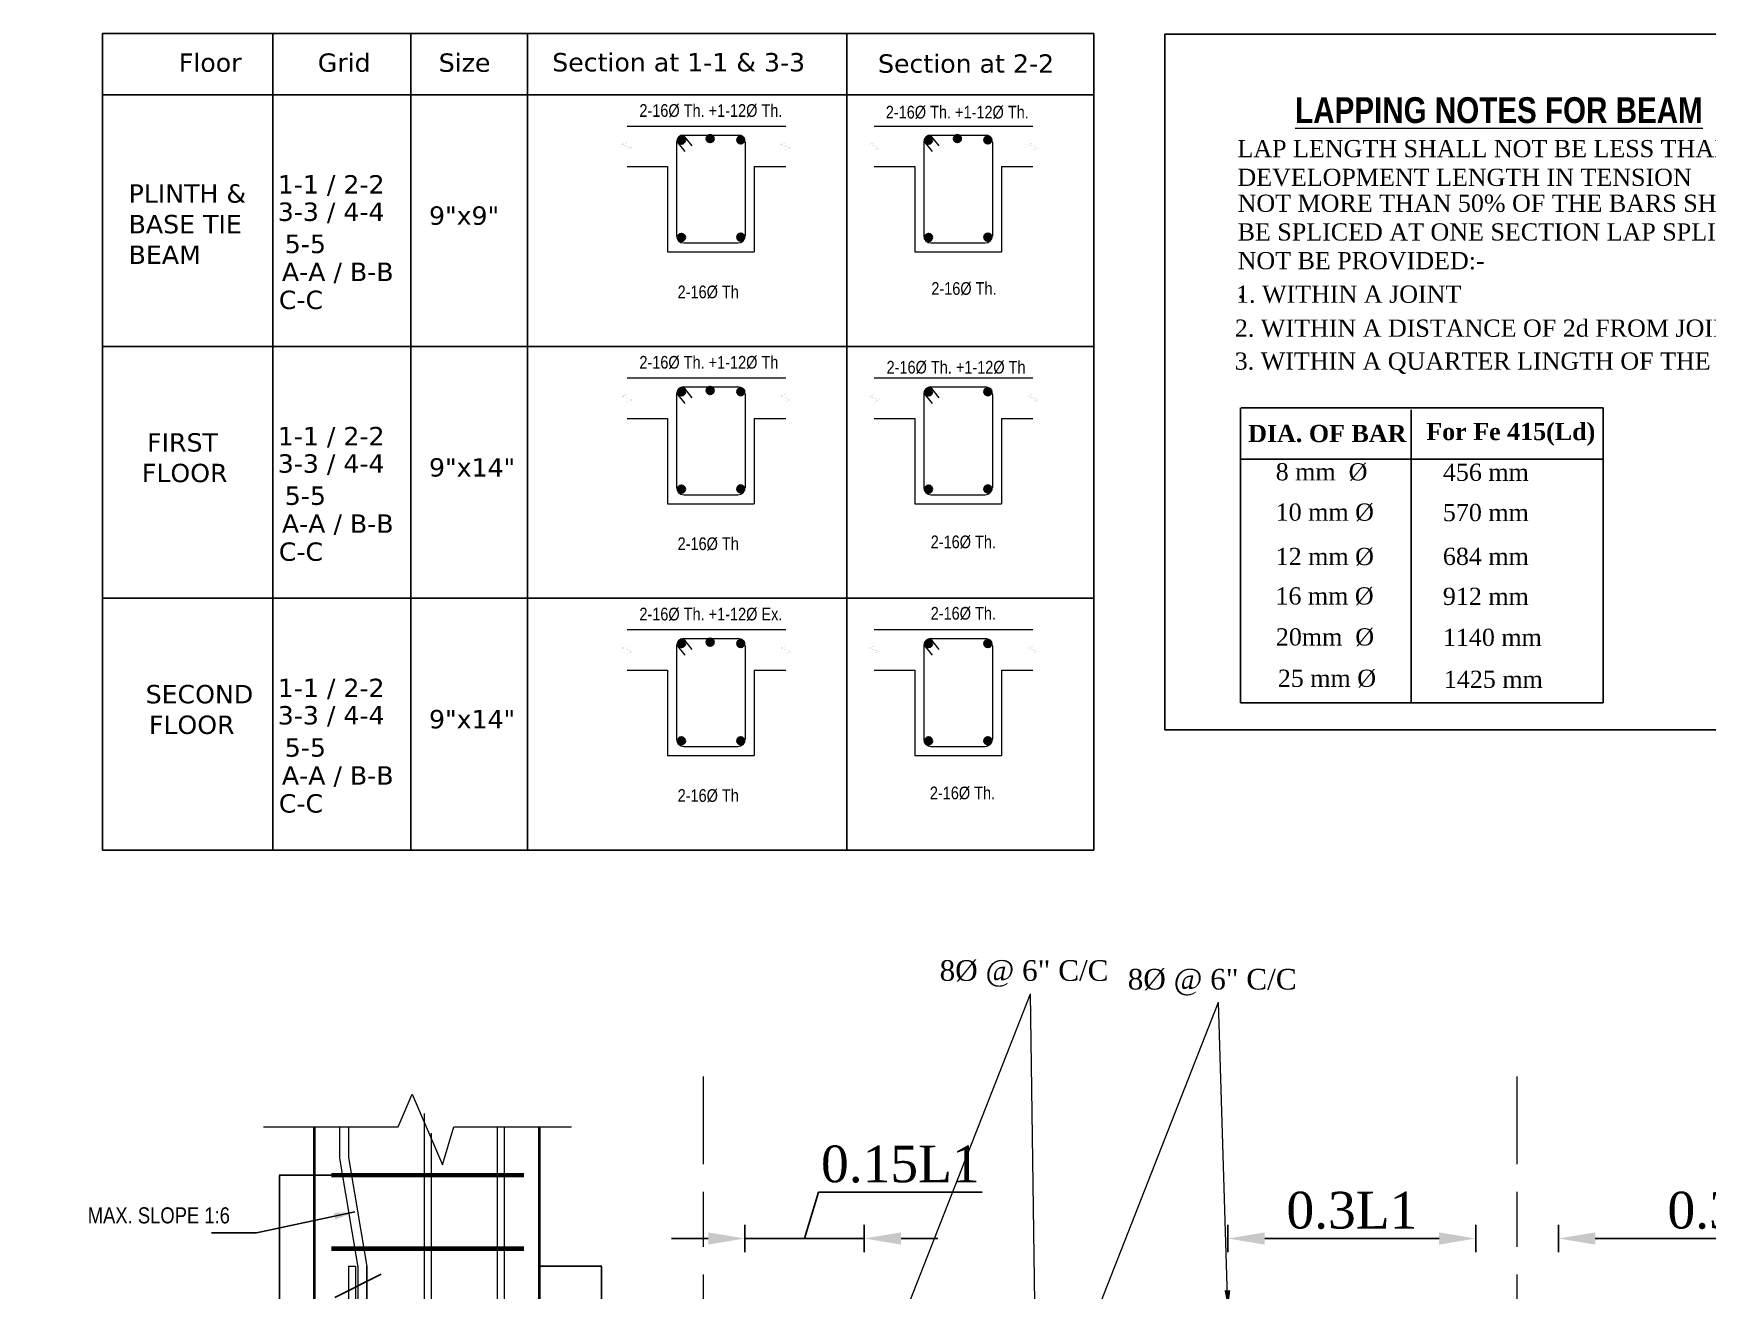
# Model space of a CAD drawing. Header units: inches. Extents: x 45643 to 70559, y -8725 to 1713.
# Drawn here: x 68583 to 69312, y -4392 to -3844 of the extents above; entities that cross this region are included whole.
import ezdxf

# ---------------------------------------------------------------- set-up
doc = ezdxf.new("R2010")
doc.units = ezdxf.units.IN
doc.header["$MEASUREMENT"] = 0
doc.linetypes.add('ACAD_ISO08W100', pattern=[36, 24, -3, 6, -3])
for name, color, linetype, lineweight in [('BEAM LINE', 4, 'Continuous', 9), ('D-DIM', 5, 'Continuous', 13), ('DIMSTR', 5, 'Continuous', 13), ('hatch', 30, 'Continuous', 5), ('rebAar', 3, 'Continuous', 20), ('rebar', 2, 'Continuous', 35), ('REN-1', 50, 'Continuous', 25), ('STIRRUPS', 7, 'Continuous', 30), ('sxdcf', 8, 'ACAD_ISO08W100', 20), ('TEX', 210, 'Continuous', 25), ('Text', 7, 'Continuous', 9), ('trench', 7, 'Continuous', 40)]:
    doc.layers.add(name, color=color, linetype=linetype, lineweight=lineweight)
for name, color, linetype in [('DIM', 5, 'Continuous'), ('DIMENSION', 5, 'Continuous'), ('OUTLINE', 7, 'Continuous')]:
    doc.layers.add(name, color=color, linetype=linetype)
doc.styles.add('dim_20', font='ARIALN.TTF')
doc.styles.add('RomanS', font='stylu.ttf', dxfattribs={"height": 2})
doc.styles.get("Standard").update_dxf_attribs({"font": 'times.ttf'})
doc.styles.add('Tahoma', font='tahoma.ttf')
doc.styles.add('technical', font='technic_.ttf', dxfattribs={"height": 6.5})
doc.dimstyles.new('ARROW', dxfattribs={"dimscale": 0, "dimtxt": 7, "dimasz": 9, "dimexe": 6, "dimexo": 12, "dimgap": 2.75, "dimtad": 1, "dimdec": 0, "dimzin": 3, "dimdsep": 46, "dimlunit": 4, "dimtxsty": 'RomanS', "dimcen": 0.09375, "dimse1": 1, "dimse2": 1, "dimclrd": 1, "dimclre": 1, "dimclrt": 256, "dimadec": 0, "dimazin": 0, "dimtfac": 0.75, "dimtdec": 0, "dimtix": 1, "dimtmove": 0, "dimatfit": 3, "dimfxl": 1, "dimtolj": 1, "dimtzin": 0, "dimarcsym": 0})
doc.dimstyles.new('Copy of Niranjan', dxfattribs={"dimtxt": 4, "dimasz": 4, "dimexe": 1.5, "dimexo": 0, "dimgap": 1, "dimtad": 1, "dimdec": 0, "dimzin": 0, "dimdsep": 46, "dimlunit": 3, "dimtxsty": 'Standard', "dimcen": 0.09, "dimclrd": 7, "dimclre": 256, "dimclrt": 7, "dimadec": 0, "dimazin": 0, "dimtfac": 0.333333, "dimtdec": 0, "dimtmove": 1, "dimatfit": 1, "dimfxl": 1.5, "dimfxlon": 1, "dimtolj": 1, "dimtzin": 0, "dimlwd": -1, "dimlwe": -1, "dimarcsym": 0})
doc.dimstyles.new('dim stirrups', dxfattribs={"dimscale": 0.04, "dimtxt": 60, "dimasz": 48.5, "dimexe": 19.6875, "dimexo": 0, "dimgap": 18.3125, "dimtad": 1, "dimdec": 0, "dimzin": 0, "dimdsep": 46, "dimlunit": 3, "dimtxsty": 'Standard', "dimcen": 0.15, "dimdle": 0.15, "dimclrd": 256, "dimclrt": 1, "dimazin": 1, "dimtfac": 1, "dimtdec": 0, "dimtofl": 0, "dimtmove": 1, "dimatfit": 2, "dimfxl": 19.6875, "dimfxlon": 1, "dimtolj": 1, "dimtzin": 0, "dimlwd": -1, "dimlwe": -1, "dimarcsym": 0})

# ---------------------------------------------------------------- blocks, each defined once
blk = doc.blocks.new('*D534')
at = {"layer": 'Defpoints', "color": 0, "transparency": 16777216}
for p in [(17046.47, -10729.23), (17046.47, -10736.8), (17033.47, -10744.3)]:
    blk.add_point(p, dxfattribs=at)
at = {"layer": 'DIMENSION', "color": 7, "transparency": 16777216}
for p, q in [((17039.97, -10729.23), (17041.48, -10724.19)), ((17041.48, -10724.19), (17059.32, -10724.19)), ((17029.47, -10729.23), (17025.47, -10729.23)), ((17033.47, -10729.23), (17046.47, -10729.23)), ((17033.47, -10729.23), (17046.47, -10729.23)), ((17050.47, -10729.23), (17054.47, -10729.23))]:
    blk.add_line(p, q, dxfattribs=at)
at = {"layer": 'DIMENSION', "transparency": 16777216}
for p, q in [((17033.47, -10730.73), (17033.47, -10727.73)), ((17046.47, -10730.73), (17046.47, -10727.73))]:
    blk.add_line(p, q, dxfattribs=at)
at = {"layer": 'DIMENSION', "color": 7, "transparency": 16777216}
for points in [[(17029.47, -10728.57), (17029.47, -10729.9), (17033.47, -10729.23)], [(17050.47, -10728.57), (17050.47, -10729.9), (17046.47, -10729.23)]]:
    blk.add_solid(points, dxfattribs=at)
at = {"layer": 'DIMENSION', "color": 7, "transparency": 16777216, "insert": (17050.4, -10721.15), "char_height": 4, "attachment_point": 5}
blk.add_mtext('\\A1;0.15L1', dxfattribs=at)
blk = doc.blocks.new('*D535')
at = {"layer": 'Defpoints', "color": 0, "transparency": 16777216}
for p in [(17113.08, -10729.23), (17086.08, -10736.8), (17113.08, -10744.3)]:
    blk.add_point(p, dxfattribs=at)
at = {"layer": 'DIMENSION', "transparency": 16777216}
for p, q in [((17086.08, -10730.73), (17086.08, -10727.73)), ((17113.08, -10730.73), (17113.08, -10727.73))]:
    blk.add_line(p, q, dxfattribs=at)
at = {"layer": 'DIMENSION', "color": 7, "transparency": 16777216}
blk.add_line((17090.08, -10729.23), (17109.08, -10729.23), dxfattribs=at)
for points in [[(17090.08, -10728.57), (17090.08, -10729.9), (17086.08, -10729.23)], [(17109.08, -10728.57), (17109.08, -10729.9), (17113.08, -10729.23)]]:
    blk.add_solid(points, dxfattribs=at)
at = {"layer": 'DIMENSION', "color": 7, "transparency": 16777216, "insert": (17099.58, -10726.19), "char_height": 4, "attachment_point": 5}
blk.add_mtext('\\A1;0.3L1', dxfattribs=at)
blk = doc.blocks.new('*D536')
at = {"layer": 'Defpoints', "color": 0, "transparency": 16777216}
for p in [(17160.08, -10729.23), (17160.08, -10736.8), (17122.08, -10744.3)]:
    blk.add_point(p, dxfattribs=at)
at = {"layer": 'DIMENSION', "transparency": 16777216}
for p, q in [((17122.08, -10730.73), (17122.08, -10727.73)), ((17160.08, -10730.73), (17160.08, -10727.73))]:
    blk.add_line(p, q, dxfattribs=at)
at = {"layer": 'DIMENSION', "color": 7, "transparency": 16777216}
blk.add_line((17126.08, -10729.23), (17156.08, -10729.23), dxfattribs=at)
for points in [[(17126.08, -10728.57), (17126.08, -10729.9), (17122.08, -10729.23)], [(17156.08, -10728.57), (17156.08, -10729.9), (17160.08, -10729.23)]]:
    blk.add_solid(points, dxfattribs=at)
at = {"layer": 'DIMENSION', "color": 7, "transparency": 16777216, "insert": (17141.08, -10726.19), "char_height": 4, "attachment_point": 5}
blk.add_mtext('\\A1;0.3L2', dxfattribs=at)
blk = doc.blocks.new('*D600')
at = {"layer": 'Defpoints', "color": 0, "lineweight": -3, "transparency": 16777216}
for p in [(81384.01, 74775.59), (81446, 74775.59), (81446, 74487.82)]:
    blk.add_point(p, dxfattribs=at)
at = {"layer": 'DIM', "color": 0, "lineweight": -2, "transparency": 16777216}
for p, q in [((81445.75, 74775.59), (81383.93, 74775.59)), ((81384.01, 74487.95), (81384.01, 74775.47)), ((81445.75, 74487.82), (81383.93, 74487.82))]:
    blk.add_line(p, q, dxfattribs=at)
at = {"layer": 'DIM', "color": 0, "lineweight": -3, "transparency": 16777216}
for points in [[(81383.99, 74775.47), (81384.03, 74775.47), (81384.01, 74775.59)], [(81383.99, 74487.95), (81384.03, 74487.95), (81384.01, 74487.82)]]:
    blk.add_solid(points, dxfattribs=at)
at = {"layer": 'DIM', "color": 7, "transparency": 16777216, "insert": (81378.03, 74631.71), "char_height": 9, "attachment_point": 5, "rotation": 90, "style": 'Tahoma'}
blk.add_mtext('\\A1;stirrups @ 4" c/c', dxfattribs=at)
blk = doc.blocks.new('*D601')
at = {"layer": 'Defpoints', "color": 0, "lineweight": -3, "transparency": 16777216}
for p in [(81497.08, 74735.98), (81524.36, 74735.98), (81497.08, 74487.59)]:
    blk.add_point(p, dxfattribs=at)
at = {"layer": 'DIM', "color": 0, "lineweight": -2, "transparency": 16777216}
for p, q in [((81497.33, 74735.98), (81524.44, 74735.98)), ((81524.36, 74487.72), (81524.36, 74735.85)), ((81497.33, 74487.59), (81524.44, 74487.59))]:
    blk.add_line(p, q, dxfattribs=at)
at = {"layer": 'DIM', "color": 0, "lineweight": -3, "transparency": 16777216}
for points in [[(81524.34, 74735.85), (81524.38, 74735.85), (81524.36, 74735.98)], [(81524.34, 74487.72), (81524.38, 74487.72), (81524.36, 74487.59)]]:
    blk.add_solid(points, dxfattribs=at)
at = {"layer": 'DIM', "color": 7, "transparency": 16777216, "insert": (81518.38, 74611.78), "char_height": 9, "attachment_point": 5, "rotation": 90, "style": 'Tahoma'}
blk.add_mtext('\\A1;ld = 60%%C(3\'-2")', dxfattribs=at)
blk = doc.blocks.new('dx')
at = {"layer": 'sxdcf'}
for p, q in [((19572.34, -9842.69), (19572.34, -9797.14)), ((19660.95, -9842.69), (19660.95, -9797.14))]:
    blk.add_line(p, q, dxfattribs=at)
at = {"layer": 'TEX'}
for p in [(19598.04, -9786.72), (19618.53, -9787.67)]:
    blk.add_text('8Ø @ 6" C/C ', height=2.25, dxfattribs=at).set_placement(p)
at = {"layer": 'DIMENSION'}
for base, p1, p2, text, picture, middle in [((19589.84, -9814.79), (19576.84, -9829.86), (19589.84, -9822.36), '0.15L1', '*D534', (19585.85, -9806.7)), ((19656.45, -9814.79), (19629.45, -9822.36), (19656.45, -9829.86), '0.3L1', '*D535', (19642.95, -9811.75)), ((19703.45, -9814.79), (19665.45, -9829.86), (19703.45, -9822.36), '0.3L2', '*D536', (19684.45, -9811.75))]:
    dim = blk.add_linear_dim(base=base, p1=p1, p2=p2, text=text, dimstyle='Copy of Niranjan', dxfattribs=at)
    dim.commit()
    dim.dimension.update_dxf_attribs({"geometry": picture, "text_midpoint": middle, "insert": (2543.37, 914.45)})
at = {"layer": 'DIMSTR'}
for points in [[(19592.51, -9827.41), (19607.94, -9788.12)], [(19608.51, -9827.41), (19607.94, -9788.12)], [(19613, -9828.36), (19628.43, -9789.06)], [(19629.45, -9822.36), (19628.43, -9789.06)]]:
    blk.add_leader(points, dimstyle='dim stirrups', override={"dimtad": 0, "dimfxl": 1.5}, dxfattribs=at)
blk = doc.blocks.new('TUYTFH')
at = {"layer": 'DIM'}
for p, q in [((81428.33, 74732.42), (81408.09, 74722.31)), ((81428.33, 74714.15), (81408.09, 74704.03)), ((81428.33, 74695.87), (81408.09, 74685.76)), ((81428.33, 74677.59), (81408.09, 74667.48)), ((81428.33, 74659.32), (81408.09, 74649.2)), ((81428.33, 74641.04), (81408.09, 74630.93)), ((81428.33, 74622.77), (81408.09, 74612.65)), ((81428.33, 74604.49), (81408.09, 74594.38)), ((81428.33, 74586.21), (81408.09, 74576.1)), ((81428.33, 74567.94), (81408.09, 74557.82)), ((81428.33, 74549.66), (81408.09, 74539.55)), ((81428.33, 74531.38), (81408.09, 74521.27)), ((81428.33, 74513.11), (81408.09, 74503)), ((81428.33, 74494.83), (81408.09, 74484.72)), ((81414.08, 74465.52), (81417.15, 74465.52))]:
    blk.add_line(p, q, dxfattribs=at)
at = {"layer": 'hatch'}
for p, q in [((81447.05, 74802.49), (81447.05, 74471.4)), ((81450.12, 74793.9), (81450.12, 74462.81)), ((81414.08, 74735.98), (81417.15, 74735.98))]:
    blk.add_line(p, q, dxfattribs=at)
for points in [[(81377.03, 74796.62), (81435.73, 74796.62), (81441.88, 74810.92), (81455.04, 74780.13), (81460.02, 74796.62), (81511.2, 74796.62)], [(81410.17, 74796.62), (81410.17, 74783), (81418.08, 74735.5), (81418.08, 74487.82)], [(81414.08, 74796.62), (81414.08, 74783.32), (81422, 74735.82), (81422, 74487.82)], [(81479.01, 74465.52), (81479.01, 74796.62)], [(81482.08, 74465.52), (81482.08, 74796.62)], [(81414.08, 74735.98), (81414.08, 74465.52)], [(81417.15, 74735.98), (81417.15, 74465.52)], [(81418.08, 74735.98), (81418.08, 74487.59)], [(81377.03, 74465.52), (81435.73, 74465.52), (81441.88, 74485.86), (81455.04, 74449.04), (81460.02, 74465.52), (81511.2, 74465.52)]]:
    blk.add_lwpolyline(points, dxfattribs=at)
at = {"layer": 'REN-1', "ltscale": 0.75}
blk.add_line((81422, 74735.82), (81422, 74506.31), dxfattribs=at)
at = {"layer": 'STIRRUPS', "const_width": 2}
for points in [[(81490.58, 74775.59), (81406.58, 74775.59)], [(81490.58, 74743.59), (81406.58, 74743.59)], [(81490.58, 74711.59), (81406.58, 74711.59)], [(81490.58, 74679.59), (81406.58, 74679.59)], [(81490.58, 74647.59), (81406.58, 74647.59)], [(81490.58, 74615.59), (81406.58, 74615.59)], [(81490.58, 74583.59), (81406.58, 74583.59)], [(81490.58, 74551.59), (81406.58, 74551.59)], [(81490.58, 74519.59), (81406.58, 74519.59)], [(81490.58, 74487.59), (81406.58, 74487.59)]]:
    blk.add_lwpolyline(points, dxfattribs=at)
at = {"layer": 'trench'}
for p, q in [((81399.08, 74796.62), (81399.08, 74465.52)), ((81497.08, 74796.62), (81497.08, 74461.73))]:
    blk.add_line(p, q, dxfattribs=at)
at = {"layer": 'Text'}
for s, height, style, p in [('MAX. SLOPE 1:6', 7, 'technical', (81300.47, 74754.58)), ('%%UCOLUMN BAR LAPPING DETAIL X', 12.2639, 'Tahoma', (81290.2, 74429.21))]:
    blk.add_text(s, height=height, dxfattribs=dict(at, style=style)).set_placement(p)
at = {"layer": 'Text', "ltscale": 0.5, "style": 'Tahoma'}
blk.add_text('SCALE: 3/16"=1\'-0"', height=6.75, dxfattribs=at).set_placement((81370.74, 74411.82))
at = {"layer": 'Text', "insert": (81357.29, 74528.46), "char_height": 8, "width": 95.9123, "attachment_point": 3, "style": 'Tahoma'}
blk.add_mtext('TIE UP BY BINDING WIRE', dxfattribs=at)
at = {"layer": 'DIM'}
for base, p1, p2, text, picture, middle in [((81384.01, 74775.59), (81446, 74487.82), (81446, 74775.59), 'stirrups @ 4" c/c', '*D600', (81378.03, 74631.71)), ((81524.36, 74735.98), (81497.08, 74487.59), (81497.08, 74735.98), 'ld = 60%%C(3\'-2")', '*D601', (81518.38, 74611.78))]:
    dim = blk.add_linear_dim(base=base, p1=p1, p2=p2, angle=90, text=text, dimstyle='ARROW', override={"dimscale": 1}, dxfattribs=at)
    dim.commit()
    dim.dimension.update_dxf_attribs({"geometry": picture, "text_midpoint": middle})
for points in [[(81416.8, 74759.57), (81373.95, 74750.44), (81354.33, 74750.44)], [(81417.72, 74503), (81371.1, 74525.12), (81359.84, 74525.12)]]:
    blk.add_leader(points, dimstyle='ARROW', override={"dimscale": 1, "dimgap": 0.03125, "dimtad": 0}, dxfattribs=at)

msp = doc.modelspace()

# ---------------------------------------------------------------- hatches: boundary and pattern name
at = {"layer": 'rebar'}
h = msp.add_hatch(color=256, dxfattribs=at)
edge = h.paths.add_edge_path()
edge.add_arc((68865.118, -3890.489), 1.575, 0, 360)
h = msp.add_hatch(color=256, dxfattribs=at)
edge = h.paths.add_edge_path()
edge.add_arc((68877.653, -3889.86), 1.575, 0, 360)
h = msp.add_hatch(color=256, dxfattribs=at)
edge = h.paths.add_edge_path()
edge.add_arc((68890.945, -3890.41), 1.575, 0, 360)
h = msp.add_hatch(color=256, dxfattribs=at)
edge = h.paths.add_edge_path()
edge.add_arc((68972.814, -3890.489), 1.575, 0, 360)
h = msp.add_hatch(color=256, dxfattribs=at)
edge = h.paths.add_edge_path()
edge.add_arc((68985.349, -3889.86), 1.575, 0, 360)
h = msp.add_hatch(color=256, dxfattribs=at)
edge = h.paths.add_edge_path()
edge.add_arc((68998.64, -3890.41), 1.575, 0, 360)
h = msp.add_hatch(color=256, dxfattribs=at)
edge = h.paths.add_edge_path()
edge.add_arc((68865.118, -3932.871), 1.575, 0, 360)
h = msp.add_hatch(color=256, dxfattribs=at)
edge = h.paths.add_edge_path()
edge.add_arc((68890.945, -3932.792), 1.575, 0, 360)
h = msp.add_hatch(color=256, dxfattribs=at)
edge = h.paths.add_edge_path()
edge.add_arc((68972.814, -3932.871), 1.575, 0, 360)
h = msp.add_hatch(color=256, dxfattribs=at)
edge = h.paths.add_edge_path()
edge.add_arc((68998.64, -3932.792), 1.575, 0, 360)
h = msp.add_hatch(color=256, dxfattribs=at)
edge = h.paths.add_edge_path()
edge.add_arc((68865.118, -4000.175), 1.575, 0, 360)
h = msp.add_hatch(color=256, dxfattribs=at)
edge = h.paths.add_edge_path()
edge.add_arc((68877.653, -3999.547), 1.575, 0, 360)
h = msp.add_hatch(color=256, dxfattribs=at)
edge = h.paths.add_edge_path()
edge.add_arc((68890.945, -4000.097), 1.575, 0, 360)
h = msp.add_hatch(color=256, dxfattribs=at)
edge = h.paths.add_edge_path()
edge.add_arc((68972.814, -4000.175), 1.575, 0, 360)
h = msp.add_hatch(color=256, dxfattribs=at)
edge = h.paths.add_edge_path()
edge.add_arc((68998.64, -4000.097), 1.575, 0, 360)
h = msp.add_hatch(color=256, dxfattribs=at)
edge = h.paths.add_edge_path()
edge.add_arc((68865.118, -4042.558), 1.575, 0, 360)
h = msp.add_hatch(color=256, dxfattribs=at)
edge = h.paths.add_edge_path()
edge.add_arc((68890.945, -4042.479), 1.575, 0, 360)
h = msp.add_hatch(color=256, dxfattribs=at)
edge = h.paths.add_edge_path()
edge.add_arc((68972.814, -4042.558), 1.575, 0, 360)
h = msp.add_hatch(color=256, dxfattribs=at)
edge = h.paths.add_edge_path()
edge.add_arc((68998.64, -4042.479), 1.575, 0, 360)
h = msp.add_hatch(color=256, dxfattribs=at)
edge = h.paths.add_edge_path()
edge.add_arc((68865.118, -4109.862), 1.575, 0, 360)
h = msp.add_hatch(color=256, dxfattribs=at)
edge = h.paths.add_edge_path()
edge.add_arc((68877.653, -4109.233), 1.575, 0, 360)
h = msp.add_hatch(color=256, dxfattribs=at)
edge = h.paths.add_edge_path()
edge.add_arc((68890.945, -4109.783), 1.575, 0, 360)
h = msp.add_hatch(color=256, dxfattribs=at)
edge = h.paths.add_edge_path()
edge.add_arc((68972.814, -4109.862), 1.575, 0, 360)
h = msp.add_hatch(color=256, dxfattribs=at)
edge = h.paths.add_edge_path()
edge.add_arc((68998.64, -4109.783), 1.575, 0, 360)
h = msp.add_hatch(color=256, dxfattribs=at)
edge = h.paths.add_edge_path()
edge.add_arc((68865.118, -4152.244), 1.575, 0, 360)
h = msp.add_hatch(color=256, dxfattribs=at)
edge = h.paths.add_edge_path()
edge.add_arc((68890.945, -4152.166), 1.575, 0, 360)
h = msp.add_hatch(color=256, dxfattribs=at)
edge = h.paths.add_edge_path()
edge.add_arc((68972.814, -4152.244), 1.575, 0, 360)
h = msp.add_hatch(color=256, dxfattribs=at)
edge = h.paths.add_edge_path()
edge.add_arc((68998.64, -4152.166), 1.575, 0, 360)

# ---------------------------------------------------------------- linework, layer by layer
for points in [[(68841.442, -3881.419, 0.0315, 0.0315, 0), (68841.442, -3891.592, 0.0315, 0.0315, 0), (68839.279, -3892.379, 0.0315, 0.0315, 0), (68843.605, -3893.954, 0.0315, 0.0315, 0), (68841.442, -3894.741, 0.0315, 0.0315, 0), (68841.442, -3905.374, 0, 0, 0)], [(68910.568, -3881.419, 0.0315, 0.0315, 0), (68910.568, -3891.592, 0.0315, 0.0315, 0), (68908.404, -3892.379, 0.0315, 0.0315, 0), (68912.731, -3893.954, 0.0315, 0.0315, 0), (68910.568, -3894.741, 0.0315, 0.0315, 0), (68910.568, -3905.374, 0, 0, 0)], [(68949.137, -3881.419, 0.0315, 0.0315, 0), (68949.137, -3891.592, 0.0315, 0.0315, 0), (68946.974, -3892.379, 0.0315, 0.0315, 0), (68951.301, -3893.954, 0.0315, 0.0315, 0), (68949.137, -3894.741, 0.0315, 0.0315, 0), (68949.137, -3905.374, 0, 0, 0)], [(69018.263, -3881.419, 0.0315, 0.0315, 0), (69018.263, -3891.592, 0.0315, 0.0315, 0), (69016.1, -3892.379, 0.0315, 0.0315, 0), (69020.426, -3893.954, 0.0315, 0.0315, 0), (69018.263, -3894.741, 0.0315, 0.0315, 0), (69018.263, -3905.374, 0, 0, 0)], [(68841.442, -3991.105, 0.0315, 0.0315, 0), (68841.442, -4001.278, 0.0315, 0.0315, 0), (68839.279, -4002.066, 0.0315, 0.0315, 0), (68843.605, -4003.641, 0.0315, 0.0315, 0), (68841.442, -4004.428, 0.0315, 0.0315, 0), (68841.442, -4015.06, 0, 0, 0)], [(68910.568, -3991.105, 0.0315, 0.0315, 0), (68910.568, -4001.278, 0.0315, 0.0315, 0), (68908.404, -4002.066, 0.0315, 0.0315, 0), (68912.731, -4003.641, 0.0315, 0.0315, 0), (68910.568, -4004.428, 0.0315, 0.0315, 0), (68910.568, -4015.06, 0, 0, 0)], [(68949.137, -3991.105, 0.0315, 0.0315, 0), (68949.137, -4001.278, 0.0315, 0.0315, 0), (68946.974, -4002.066, 0.0315, 0.0315, 0), (68951.301, -4003.641, 0.0315, 0.0315, 0), (68949.137, -4004.428, 0.0315, 0.0315, 0), (68949.137, -4015.06, 0, 0, 0)], [(69018.263, -3991.105, 0.0315, 0.0315, 0), (69018.263, -4001.278, 0.0315, 0.0315, 0), (69016.1, -4002.066, 0.0315, 0.0315, 0), (69020.426, -4003.641, 0.0315, 0.0315, 0), (69018.263, -4004.428, 0.0315, 0.0315, 0), (69018.263, -4015.06, 0, 0, 0)], [(68841.442, -4100.792, 0.0315, 0.0315, 0), (68841.442, -4110.965, 0.0315, 0.0315, 0), (68839.279, -4111.752, 0.0315, 0.0315, 0), (68843.605, -4113.327, 0.0315, 0.0315, 0), (68841.442, -4114.115, 0.0315, 0.0315, 0), (68841.442, -4124.747, 0, 0, 0)], [(68910.568, -4100.792, 0.0315, 0.0315, 0), (68910.568, -4110.965, 0.0315, 0.0315, 0), (68908.404, -4111.752, 0.0315, 0.0315, 0), (68912.731, -4113.327, 0.0315, 0.0315, 0), (68910.568, -4114.115, 0.0315, 0.0315, 0), (68910.568, -4124.747, 0, 0, 0)], [(68949.137, -4100.792, 0.0315, 0.0315, 0), (68949.137, -4110.965, 0.0315, 0.0315, 0), (68946.974, -4111.752, 0.0315, 0.0315, 0), (68951.301, -4113.327, 0.0315, 0.0315, 0), (68949.137, -4114.115, 0.0315, 0.0315, 0), (68949.137, -4124.747, 0, 0, 0)], [(69018.263, -4100.792, 0.0315, 0.0315, 0), (69018.263, -4110.965, 0.0315, 0.0315, 0), (69016.1, -4111.752, 0.0315, 0.0315, 0), (69020.426, -4113.327, 0.0315, 0.0315, 0), (69018.263, -4114.115, 0.0315, 0.0315, 0), (69018.263, -4124.747, 0, 0, 0)]]:
    msp.add_lwpolyline(points, format="xyseb")
at = {"layer": 'BEAM LINE'}
for p, q in [((68841.442, -3884.354), (68910.568, -3884.354)), ((68949.137, -3884.354), (69018.263, -3884.354)), ((68841.442, -3902.039), (68859.058, -3902.039)), ((68859.058, -3902.039), (68859.058, -3939.22)), ((68896.853, -3902.039), (68896.853, -3939.22)), ((68896.853, -3902.039), (68910.568, -3902.039)), ((68949.137, -3902.039), (68966.753, -3902.039)), ((68966.753, -3902.039), (68966.753, -3939.22)), ((69004.548, -3902.039), (69004.548, -3939.22)), ((69004.548, -3902.039), (69018.263, -3902.039)), ((68859.058, -3939.22), (68896.853, -3939.22)), ((68966.753, -3939.22), (69004.548, -3939.22)), ((68841.442, -3994.04), (68910.568, -3994.04)), ((68949.137, -3994.04), (69018.263, -3994.04)), ((68841.442, -4011.725), (68859.058, -4011.725)), ((68859.058, -4011.725), (68859.058, -4048.906)), ((68896.853, -4011.725), (68896.853, -4048.906)), ((68896.853, -4011.725), (68910.568, -4011.725)), ((68949.137, -4011.725), (68966.753, -4011.725)), ((68966.753, -4011.725), (68966.753, -4048.906)), ((69004.548, -4011.725), (69004.548, -4048.906)), ((69004.548, -4011.725), (69018.263, -4011.725)), ((68859.058, -4048.906), (68896.853, -4048.906)), ((68966.753, -4048.906), (69004.548, -4048.906)), ((68841.442, -4103.727), (68910.568, -4103.727)), ((68949.137, -4103.727), (69018.263, -4103.727)), ((68841.442, -4121.412), (68859.058, -4121.412)), ((68859.058, -4121.412), (68859.058, -4158.593)), ((68896.853, -4121.412), (68896.853, -4158.593)), ((68896.853, -4121.412), (68910.568, -4121.412)), ((68949.137, -4121.412), (68966.753, -4121.412)), ((68966.753, -4121.412), (68966.753, -4158.593)), ((69004.548, -4121.412), (69004.548, -4158.593)), ((69004.548, -4121.412), (69018.263, -4121.412)), ((68859.058, -4158.593), (68896.853, -4158.593)), ((68966.753, -4158.593), (69004.548, -4158.593))]:
    msp.add_line(p, q, dxfattribs=at)
at = {"layer": 'DIMENSION'}
for p, q in [((68612.855, -3844.041), (68612.855, -3870.729)), ((68612.855, -3844.041), (69044.824, -3844.041)), ((68687.188, -3844.041), (68687.188, -3870.729)), ((68747.294, -3844.041), (68747.294, -3870.729)), ((68798.009, -3844.041), (68798.009, -3980.415)), ((68937.128, -3844.041), (68937.128, -4090.102)), ((69044.824, -3844.041), (69044.824, -3980.415)), ((68612.855, -3870.729), (68612.855, -3980.415)), ((68612.855, -3870.729), (69044.824, -3870.729)), ((68644.279, -3870.729), (69044.824, -3870.729)), ((68644.279, -3870.729), (69044.824, -3870.729)), ((68687.188, -3870.729), (68687.188, -3980.415)), ((68747.294, -3870.729), (68747.294, -3980.415)), ((68612.855, -3980.415), (68612.855, -4199.788)), ((68612.855, -3980.415), (69044.824, -3980.415)), ((68644.279, -3980.415), (69044.824, -3980.415)), ((68644.279, -3980.415), (69044.824, -3980.415)), ((68687.188, -3980.415), (68687.188, -4090.102)), ((68747.294, -3980.415), (68747.294, -4090.102)), ((68798.009, -3980.415), (68798.009, -4090.102)), ((69044.824, -3980.415), (69044.824, -4090.102)), ((68612.855, -4090.102), (69044.824, -4090.102)), ((68644.279, -4090.102), (69044.824, -4090.102)), ((68644.279, -4090.102), (69044.824, -4090.102)), ((68644.279, -4090.102), (69044.824, -4090.102)), ((68687.188, -4090.102), (68687.188, -4199.788)), ((68747.294, -4090.102), (68747.294, -4199.788)), ((68798.009, -4090.102), (68798.009, -4199.788)), ((68937.128, -4090.102), (68937.128, -4199.788)), ((69044.824, -4090.102), (69044.824, -4199.788)), ((68612.855, -4199.788), (69044.824, -4199.788)), ((68644.279, -4199.788), (69044.824, -4199.788)), ((68644.279, -4199.788), (69044.824, -4199.788)), ((68644.279, -4199.788), (69044.824, -4199.788)), ((68644.279, -4199.788), (69044.824, -4199.788))]:
    msp.add_line(p, q, dxfattribs=at)
at = {"layer": 'OUTLINE'}
for p, q in [((69108.753, -4007.112), (69108.753, -4135.688)), ((69109.035, -4007.112), (69266.74, -4007.112)), ((69182.975, -4007.995), (69182.975, -4135.688)), ((69266.74, -4007.112), (69266.74, -4135.688)), ((69108.98, -4029.474), (69266.74, -4029.474)), ((69108.753, -4135.688), (69266.74, -4135.688))]:
    msp.add_line(p, q, dxfattribs=at)
msp.add_lwpolyline([(69075.674, -3844.298), (69423.101, -3844.298), (69423.101, -4147.36), (69075.674, -4147.36)], close=True, dxfattribs=at)
at = {"layer": 'rebAar', "ltscale": 0.25}
for p, q in [((68862.995, -3891.44), (68862.995, -3932.133)), ((68863.023, -3891.021), (68866.608, -3895.525)), ((68865.86, -3888.304), (68869.639, -3893.051)), ((68866.145, -3888.291), (68889.767, -3888.291)), ((68892.916, -3891.44), (68892.916, -3932.133)), ((68970.69, -3891.44), (68970.69, -3932.133)), ((68970.718, -3891.021), (68974.303, -3895.525)), ((68973.555, -3888.304), (68977.334, -3893.051)), ((68973.84, -3888.291), (68997.462, -3888.291)), ((69000.611, -3891.44), (69000.611, -3932.133)), ((68866.145, -3935.283), (68889.767, -3935.283)), ((68973.84, -3935.283), (68997.462, -3935.283)), ((68862.995, -4001.127), (68862.995, -4041.82)), ((68863.023, -4000.708), (68866.608, -4005.212)), ((68865.86, -3997.99), (68869.639, -4002.738)), ((68866.145, -3997.977), (68889.767, -3997.977)), ((68892.916, -4001.127), (68892.916, -4041.82)), ((68970.69, -4001.127), (68970.69, -4041.82)), ((68970.718, -4000.708), (68974.303, -4005.212)), ((68973.555, -3997.99), (68977.334, -4002.738)), ((68973.84, -3997.977), (68997.462, -3997.977)), ((69000.611, -4001.127), (69000.611, -4041.82)), ((68866.145, -4044.969), (68889.767, -4044.969)), ((68973.84, -4044.969), (68997.462, -4044.969)), ((68862.995, -4110.813), (68862.995, -4151.506)), ((68863.023, -4110.394), (68866.608, -4114.898)), ((68865.86, -4107.677), (68869.639, -4112.424)), ((68866.145, -4107.664), (68889.767, -4107.664)), ((68892.916, -4110.813), (68892.916, -4151.506)), ((68970.69, -4110.813), (68970.69, -4151.506)), ((68970.718, -4110.394), (68974.303, -4114.898)), ((68973.555, -4107.677), (68977.334, -4112.424)), ((68973.84, -4107.664), (68997.462, -4107.664)), ((69000.611, -4110.813), (69000.611, -4151.506)), ((68866.145, -4154.656), (68889.767, -4154.656)), ((68973.84, -4154.656), (68997.462, -4154.656))]:
    msp.add_line(p, q, dxfattribs=at)
for centre, start, end in [((68866.145, -3891.44), 90, 180), ((68889.767, -3891.44), 0, 90), ((68973.84, -3891.44), 90, 180), ((68997.462, -3891.44), 0, 90), ((68866.145, -3932.133), 180, 270), ((68889.767, -3932.133), 270, 0), ((68973.84, -3932.133), 180, 270), ((68997.462, -3932.133), 270, 0), ((68866.145, -4001.127), 90, 180), ((68889.767, -4001.127), 0, 90), ((68973.84, -4001.127), 90, 180), ((68997.462, -4001.127), 0, 90), ((68866.145, -4041.82), 180, 270), ((68889.767, -4041.82), 270, 0), ((68973.84, -4041.82), 180, 270), ((68997.462, -4041.82), 270, 0), ((68866.145, -4110.813), 90, 180), ((68889.767, -4110.813), 0, 90), ((68973.84, -4110.813), 90, 180), ((68997.462, -4110.813), 0, 90), ((68866.145, -4151.506), 180, 270), ((68889.767, -4151.506), 270, 0), ((68973.84, -4151.506), 180, 270), ((68997.462, -4151.506), 270, 0)]:
    msp.add_arc(centre, 3.15, start, end, dxfattribs=at)
at = {"layer": 'rebar'}
for centre in [(68865.118, -3890.489), (68877.653, -3889.86), (68890.945, -3890.41), (68972.814, -3890.489), (68985.349, -3889.86), (68998.64, -3890.41), (68865.118, -3932.871), (68890.945, -3932.792), (68972.814, -3932.871), (68998.64, -3932.792), (68865.118, -4000.175), (68877.653, -3999.547), (68890.945, -4000.097), (68972.814, -4000.175), (68998.64, -4000.097), (68865.118, -4042.558), (68890.945, -4042.479), (68972.814, -4042.558), (68998.64, -4042.479), (68865.118, -4109.862), (68877.653, -4109.233), (68890.945, -4109.783), (68972.814, -4109.862), (68998.64, -4109.783), (68865.118, -4152.244), (68890.945, -4152.166), (68972.814, -4152.244), (68998.64, -4152.166)]:
    msp.add_circle(centre, 1.575, dxfattribs=at)

# ---------------------------------------------------------------- block references
at = {"color": 0, "lineweight": -3}
msp.add_blockref('TUYTFH', (-12693.994, -79116.997), dxfattribs=at)
at = {"layer": 'D-DIM', "xscale": 4, "yscale": 4, "zscale": 4}
msp.add_blockref('dx', (-9414.559, 34890.132), dxfattribs=at)

# ---------------------------------------------------------------- texts
at = {"layer": 'DIMSTR', "style": 'dim_20'}
for s, p in [('2-16Ø Th. +1-12Ø Th. ', (68846.812, -3880.354)), ('2-16Ø Th. +1-12Ø Th. ', (68954.16, -3881.068)), ('2-16Ø Th. ', (68974.002, -3957.885)), ('2-16Ø Th', (68863.474, -3959.392)), ('2-16Ø Th. +1-12Ø Th', (68846.812, -3990.041)), ('2-16Ø Th. +1-12Ø Th', (68954.507, -3992.192)), ('2-16Ø Th', (68863.474, -4069.079)), ('2-16Ø Th.', (68973.725, -4068.279)), ('2-16Ø Th. +1-12Ø Ex. ', (68846.812, -4099.727)), ('2-16Ø Th.', (68973.72, -4099.384)), ('2-16Ø Th', (68863.474, -4178.766)), ('2-16Ø Th.', (68973.352, -4177.66))]:
    msp.add_text(s, height=5.5118, dxfattribs=at).set_placement(p)
at = {"layer": 'TEX', "char_height": 8, "attachment_point": 1}
for s, insert, width in [('{\\fVerdana|b0|i0|c0|p34;\\C7;Floor}', (68646.177, -3852.736), 24.62296), ('{\\fVerdana|b0|i0|c0|p34;\\C7;Grid}', (68706.704, -3852.736), 24.62296), ('{\\fVerdana|b0|i0|c0|p34;\\C7;Size}', (68759.405, -3852.736), 24.62296), ('{\\fVerdana|b0|i0|c0|p34;\\C7;Section at 1-1 & 3-3}', (68808.846, -3852.565), 184.31841), ('{\\fVerdana|b0|i0|c0|p34;\\C7; Section at 2-2}', (68947.295, -3853.137), 94.0857), ('\\pi24.75;{\\fVerdana|b0|i0|c0|p34;\\C7;    1-1 / 2-2  }', (68650.559, -3905.762), 101.3578), ('{\\fVerdana|b0|i0|c0|p34;\\C7;PLINTH & BASE TIE BEAM}', (68624.293, -3909.751), 78.68716), ('\\pi24.75;{\\fVerdana|b0|i0|c0|p34;\\C7;    3-3 / 4-4}', (68650.559, -3917.691), 101.3578), ('\\pi24.75;{\\fVerdana|b0|i0|c0|p34;\\C7;9"x9"}', (68730.413, -3919.377), 85.59039), ('\\pi24.75;{\\fVerdana|b0|i0|c0|p34;\\C7;5-5}', (68667.574, -3931.704), 101.3578), ('\\pi6.188;{\\fVerdana|b0|i0|c0|p34;\\C7;A-A / B-B}', (68684.872, -3943.888), 85.59039), ('\\pi24.75;{\\fVerdana|b0|i0|c0|p34;\\C7;    C-C }', (68651.051, -3956.086), 101.3578), ('\\pi19.71;{\\fVerdana|b0|i0|c0|p34;\\C7;FIRST \\P\\pi0;     FLOOR}', (68612.623, -4018.169), 85.59039), ('\\pi24.75;{\\fVerdana|b0|i0|c0|p34;\\C7;    1-1 / 2-2  }', (68650.559, -4015.449), 101.3578), ('\\pi24.75;{\\fVerdana|b0|i0|c0|p34;\\C7;    3-3 / 4-4}', (68650.559, -4027.378), 101.3578), ('\\pi24.75;{\\fVerdana|b0|i0|c0|p34;\\C7;9"x14"}', (68730.413, -4029.064), 85.59039), ('\\pi24.75;{\\fVerdana|b0|i0|c0|p34;\\C7;5-5}', (68667.574, -4041.39), 101.3578), ('\\pi6.188;{\\fVerdana|b0|i0|c0|p34;\\C7;A-A / B-B}', (68684.872, -4053.575), 85.59039), ('\\pi24.75;{\\fVerdana|b0|i0|c0|p34;\\C7;    C-C }', (68651.051, -4065.772), 101.3578), ('\\pi19.71;{\\fVerdana|b0|i0|c0|p34;\\C7; SECOND\\P\\pi24.6;FLOOR}', (68608.517, -4127.856), 85.59039), ('\\pi24.75;{\\fVerdana|b0|i0|c0|p34;\\C7;    1-1 / 2-2  }', (68650.559, -4125.135), 101.3578), ('\\pi24.75;{\\fVerdana|b0|i0|c0|p34;\\C7;    3-3 / 4-4}', (68650.559, -4137.064), 101.3578), ('\\pi24.75;{\\fVerdana|b0|i0|c0|p34;\\C7;9"x14"}', (68730.413, -4138.75), 85.59039), ('\\pi24.75;{\\fVerdana|b0|i0|c0|p34;\\C7;5-5}', (68667.574, -4151.077), 101.3578), ('\\pi6.188;{\\fVerdana|b0|i0|c0|p34;\\C7;A-A / B-B}', (68684.872, -4163.261), 85.59039), ('\\pi24.75;{\\fVerdana|b0|i0|c0|p34;\\C7;    C-C }', (68651.051, -4175.459), 101.3578)]:
    msp.add_mtext(s, dxfattribs=dict(at, insert=insert, width=width))
at = {"layer": 'Text'}
for s, insert, char_height, attachment_point in [('{\\fArial Narrow|b1|i0|c0|p34;\\LLAPPING NOTES FOR BEAM}', (69221.28, -3883.209), 11.25, 8), ('LAP LENGTH SHALL NOT BE LESS THAN BAR  \\PDEVELOPMENT LENGTH IN TENSION ', (69107.363, -3910.624), 7.5, 7), ('NOT MORE THAN 50% OF THE BARS SHALL  \\PBE SPLICED AT ONE SECTION LAP SPLICE SHALL \\PNOT BE PROVIDED:-\\P{\\fTimes New Roman|b0|i0|c0|p18;. }', (69107.436, -3959.412), 7.5, 7), ('1. WITHIN A JOINT', (69106.751, -3961.532), 7.5, 7), ('2. WITHIN A DISTANCE OF 2d FROM JOINT FACE', (69106.24, -3976.341), 7.5, 7), ('3. WITHIN A QUARTER LINGTH OF THE MEMBER', (69106.176, -3992.361), 7.5, 7), ('{\\fTimes New Roman|b1|i0|c0|p18;DIA. OF BAR}', (69112.042, -4022.211), 7.5, 7), ('{\\fTimes New Roman|b1|i0|c0|p18;For Fe 415(Ld)} ', (69189.633, -4023.642), 7.5, 7), ('{\\fTimes New Roman|b0|i0|c0|p18;8 mm  %%C}', (69124.026, -4039.046), 7.5, 7), ('{\\fTimes New Roman|b0|i0|c0|p18;456 mm }', (69196.861, -4039.046), 7.5, 7), ('{\\fTimes New Roman|b0|i0|c0|p18;10 mm %%C}', (69124.026, -4056.605), 7.5, 7), ('{\\fTimes New Roman|b0|i0|c0|p18;570 mm }', (69196.861, -4056.605), 7.5, 7), ('{\\fTimes New Roman|b0|i0|c0|p18;12 mm %%C}', (69124.026, -4075.938), 7.5, 7), ('{\\fTimes New Roman|b0|i0|c0|p18;684 mm }', (69196.861, -4075.69), 7.5, 7), ('{\\fTimes New Roman|b0|i0|c0|p18;16 mm %%C}', (69123.912, -4093.116), 7.5, 7), ('{\\fTimes New Roman|b0|i0|c0|p18;912 mm }', (69196.861, -4093.116), 7.5, 7), ('{\\fTimes New Roman|b0|i0|c0|p18;20mm  %%C}', (69124.105, -4110.972), 7.5, 7), ('{\\fTimes New Roman|b0|i0|c0|p18;1140 mm }', (69196.861, -4110.972), 7.5, 7), ('{\\fTimes New Roman|b0|i0|c0|p18;25 mm %%C}', (69124.95, -4128.99), 7.5, 7), ('{\\fTimes New Roman|b0|i0|c0|p18;1425 mm }', (69197.285, -4129.248), 7.5, 7)]:
    msp.add_mtext(s, dxfattribs=dict(at, insert=insert, char_height=char_height, attachment_point=attachment_point))

doc.saveas('drawing.dxf')
